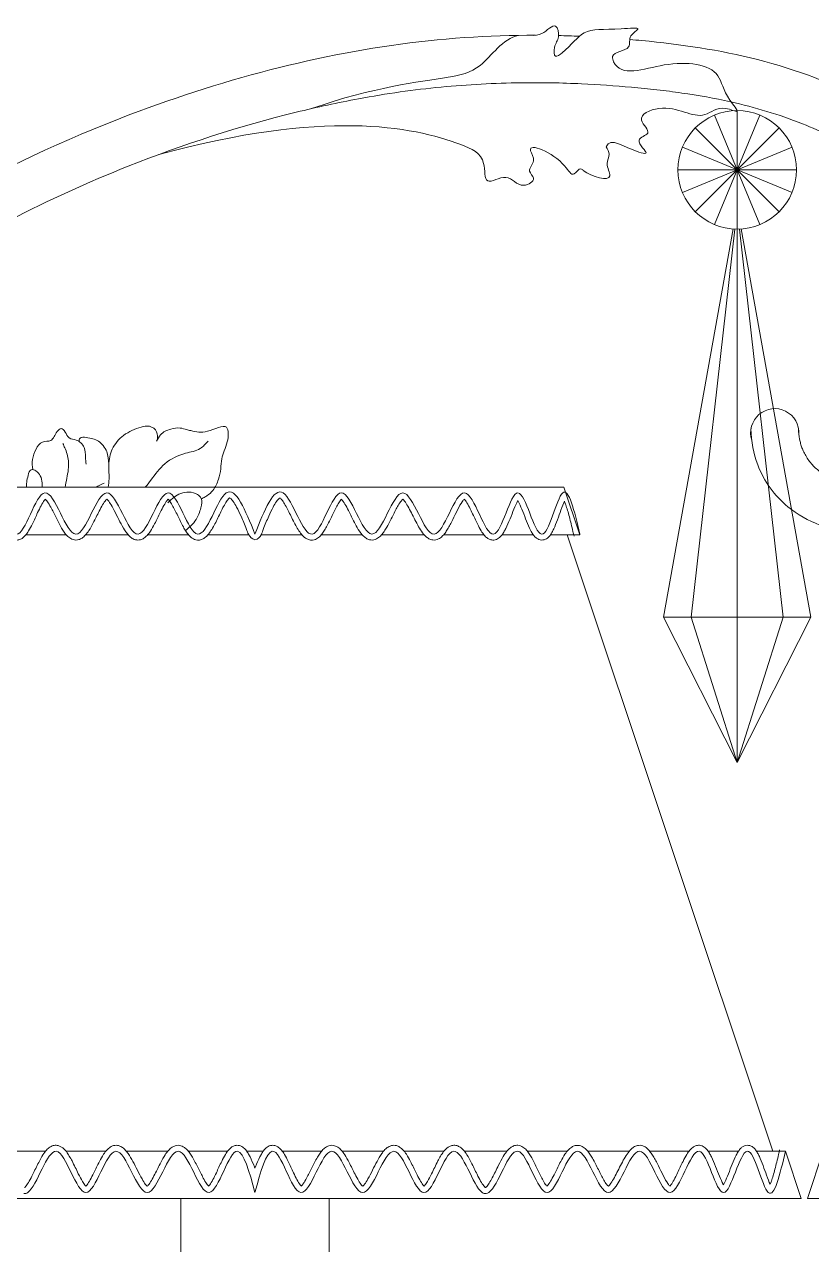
# Model space of a CAD drawing. Header units: inches. Extents: x 258415 to 640093, y 441672 to 945769.
# Drawn here: x 299448.5 to 299481.7, y 465275.1 to 465326.6 of the extents above; entities that cross this region are included whole.
import ezdxf

# ---------------------------------------------------------------- set-up
doc = ezdxf.new("R2010")
doc.units = ezdxf.units.IN
doc.header["$MEASUREMENT"] = 0
doc.linetypes.add('HIDDEN', pattern=[0.375, 0.25, -0.125])
doc.layers.add('CQ SPOT DETAIL DIMENSION', color=9, linetype='Continuous')
doc.layers.add('E-LITE-FIXT-NORM-CEILING', color=3, linetype='Continuous')
doc.layers.add('Glass', color=4, linetype='Continuous', lineweight=0)

# ---------------------------------------------------------------- blocks, each defined once
blk = doc.blocks.new('512')
at = {"layer": 'Glass', "color": 4, "lineweight": 0}
for p, q in [((33999.52, 1017.65), (34007.18, 1036.13)), ((34007.18, 1017.65), (33999.52, 1036.13)), ((34007.18, 1036.13), (33999.52, 1017.65)), ((33999.52, 1036.13), (34007.18, 1017.65)), ((34003.35, 1016.89), (34003.35, 1036.89)), ((34003.35, 1036.89), (34003.35, 1016.89)), ((33996.28, 1019.82), (34010.42, 1033.96)), ((34010.42, 1019.82), (33996.28, 1033.96)), ((34010.42, 1033.96), (33996.28, 1019.82)), ((33996.28, 1033.96), (34010.42, 1019.82)), ((33994.11, 1023.06), (34012.59, 1030.71)), ((34012.59, 1023.06), (33994.11, 1030.71)), ((34012.59, 1030.71), (33994.11, 1023.06)), ((33994.11, 1030.71), (34012.59, 1023.06)), ((33993.35, 1026.89), (34013.35, 1026.89)), ((34013.35, 1026.89), (33993.35, 1026.89)), ((34003.35, 1016.89), (34003.35, 926.89))]:
    blk.add_line(p, q, dxfattribs=at)
at = {"layer": 'Glass', "lineweight": 0}
for p, q in [((34097.16, 853.33), (34072.16, 853.33)), ((34072.16, 853.33), (34072.16, 743.14)), ((34097.16, 743.14), (34097.16, 853.33))]:
    blk.add_line(p, q, dxfattribs=at)
at = {"layer": 'Glass', "color": 4, "lineweight": 0}
for points in [[(34003.35, 926.89), (33990.94, 951.41), (34002.69, 1016.91)], [(33995.6, 951.41), (34002.96, 1016.89)], [(34003.35, 926.89), (34015.76, 951.41), (34004.01, 1016.91)], [(34011.1, 951.41), (34003.74, 1016.89)], [(34003.35, 951.41), (33990.94, 951.41), (33995.6, 951.41), (34003.35, 926.89)], [(34003.35, 951.41), (34015.76, 951.41), (34011.1, 951.41), (34003.35, 926.89)]]:
    blk.add_lwpolyline(points, dxfattribs=at)
at = {"layer": 'Glass', "lineweight": 0}
for points in [[(34084.66, 973.33), (34032.56, 973.33), (34029.89, 965.33), (34034.84, 965.33)], [(34034.66, 973.33), (34134.66, 973.33)], [(34084.66, 973.33), (34136.77, 973.33), (34139.44, 965.33), (34134.5, 965.33)], [(33997.33, 861.33), (34032, 965.33)], [(34037.74, 965.33), (34042.99, 965.33)], [(34046.07, 965.33), (34052.85, 965.33)], [(34056.14, 965.33), (34063.3, 965.33)], [(34066.59, 965.33), (34073.47, 965.33)], [(34076.76, 965.33), (34083.6, 965.33)], [(34092.59, 965.33), (34085.71, 965.33)], [(34102.75, 965.33), (34095.86, 965.33)], [(34113.2, 965.33), (34106.04, 965.33)], [(34123.27, 965.33), (34116.49, 965.33)], [(33983.96, 861.33), (33988.84, 861.33), (33991.5, 853.33), (33899.4, 853.33)], [(34000.1, 861.33), (33995.22, 861.33), (33992.56, 853.33), (34084.66, 853.33)], [(34008.25, 861.33), (34003.15, 861.33)], [(34018.09, 861.33), (34011.49, 861.33)], [(34028.54, 861.33), (34021.57, 861.33)], [(34038.72, 861.33), (34032.02, 861.33)], [(34049.35, 861.33), (34042.18, 861.33)], [(34059.51, 861.33), (34052.81, 861.33)], [(34069.96, 861.33), (34062.99, 861.33)], [(34080.04, 861.33), (34073.44, 861.33)], [(34084.66, 861.33), (34083.28, 861.33)], [(34084.66, 861.33), (34086.05, 861.33)], [(34169.23, 861.33), (34174.11, 861.33), (34176.77, 853.33), (34084.66, 853.33)], [(34089.28, 861.33), (34095.89, 861.33)], [(34099.37, 861.33), (34106.34, 861.33)], [(34109.82, 861.33), (34116.52, 861.33)], [(34119.98, 861.33), (34127.15, 861.33)], [(34174.66, 853.33), (34174.66, 853.33), (33994.66, 853.33)]]:
    blk.add_lwpolyline(points, dxfattribs=at)
at = {"layer": 'Glass', "color": 4, "lineweight": 0}
blk.add_circle((34003.35, 1026.89), 10, dxfattribs=at)
at = {"layer": 'Glass', "lineweight": 0}
blk.add_arc((33997.02, 982.53), 4.07, 341.915, 183.8536, dxfattribs=at)
for points, knots in [([(34038.11, 1049.59), (34037.52, 1049.55), (34036.01, 1049.59), (34033.92, 1052.19), (34033.15, 1049.03), (34034.34, 1047.97), (34034.24, 1045.52), (34031.48, 1047.67), (34029.12, 1051.06), (34025.23, 1050.32), (34018.97, 1051.07), (34021.84, 1049.53), (34020.94, 1046.8), (34024.78, 1046.92), (34023.32, 1042.23), (34015.25, 1045.65), (34006.19, 1044.56), (34005.7, 1039.68), (34002.45, 1036.09), (34006.23, 1038), (34009.92, 1034.51), (34014.26, 1038.64), (34020.92, 1035.82), (34017.27, 1032.93), (34021.24, 1032.13), (34017.73, 1029.32), (34021.92, 1030.3), (34024.77, 1032.51), (34025.45, 1030.79), (34025.45, 1030.78)], [58.550109, 58.550109, 58.550109, 58.550109, 60.329366, 62.950947, 64.801628, 66.745221, 68.240846, 69.499684, 74.483157, 80.792818, 83.575364, 85.174144, 87.095069, 90.232653, 91.125025, 99.684356, 108.889816, 113.462346, 115.734049, 117.707557, 121.370252, 129.214752, 132.730157, 135.125283, 136.99709, 139.483854, 140.727886, 146.285697, 146.2933, 146.2933, 146.2933, 146.2933]), ([(34021.46, 1048.88), (34020.78, 1048.82), (34006.91, 1047.56), (33988.31, 1043.95), (33970.71, 1031.83), (33966.49, 1027.9)], [632.856665, 632.856665, 632.856665, 632.856665, 634.98684, 676.415008, 692.996726, 692.996726, 692.996726, 692.996726]), ([(34254.54, 903.17), (34244, 919.67), (34206.85, 970.83), (34143.49, 1026.64), (34069.44, 1048.05), (34045.26, 1049.6), (34037.35, 1049.59)], [352.600288, 352.600288, 352.600288, 352.600288, 412.322733, 544.124733, 592.270447, 616.453866, 616.453866, 616.453866, 616.453866]), ([(34075.13, 1037.22), (34064.5, 1040.91), (34054.13, 1042), (34046.26, 1043.64), (34042.93, 1049.01), (34040.22, 1049.57)], [20.278106, 20.278106, 20.278106, 20.278106, 39.163762, 46.947377, 56.302465, 56.302465, 56.302465, 56.302465]), ([(34248.31, 898.06), (34246, 901.69), (34243.64, 905.3), (34236.2, 916.31), (34230.95, 923.62), (34221.81, 935.53), (34218.06, 940.21), (34206.46, 954.08), (34198.26, 963.07), (34180.82, 980.15), (34171.58, 988.25), (34156.17, 999.96), (34150.39, 1004), (34132.46, 1015.41), (34119.71, 1022.06), (34096.82, 1031.17), (34087.22, 1034.27), (34074.18, 1037.47), (34070.67, 1038.23), (34064.84, 1039.31), (34062.5, 1039.69), (34057.87, 1040.35), (34055.57, 1040.62), (34048.74, 1041.28), (34044.24, 1041.52), (34036.37, 1041.62), (34032.96, 1041.56), (34026.77, 1041.27), (34023.97, 1041.08), (34019.74, 1040.69), (34018.31, 1040.55), (34015.48, 1040.23), (34014.08, 1040.05), (34009.91, 1039.44), (34007.18, 1038.96), (34000.36, 1037.43), (33996.33, 1036.24), (33990.74, 1034.01), (33989.13, 1033.3), (33986.45, 1032), (33985.36, 1031.43), (33984.28, 1030.83)], [351.610053, 351.610053, 351.610053, 351.610053, 364.971793, 364.971793, 392.738509, 392.738509, 411.069382, 411.069382, 447.73113, 447.73113, 484.392877, 484.392877, 505.247379, 505.247379, 546.956383, 546.956383, 575.102249, 575.102249, 585.533638, 585.533638, 592.61419, 592.61419, 599.694741, 599.694741, 613.855844, 613.855844, 624.795579, 624.795579, 633.909087, 633.909087, 638.600231, 638.600231, 643.291376, 643.291376, 652.673664, 652.673664, 667.063958, 667.063958, 672.890152, 672.890152, 676.848983, 676.848983, 676.848983, 676.848983]), ([(34025.45, 1030.78), (34025.21, 1030.36), (34024.68, 1029.44), (34025.72, 1027.84), (34023.56, 1024.53), (34028.24, 1025.75), (34029.95, 1027.4), (34031.07, 1025.32), (34033.06, 1029.33), (34039.76, 1032.08), (34037.11, 1028.29), (34039.01, 1026.8), (34036.93, 1025.27), (34040.15, 1023.42), (34041.9, 1026.76), (34046.2, 1023.74), (34045.54, 1029.25), (34054.9, 1033.64), (34073, 1037.06), (34100.89, 1029.47)], [0, 0, 0, 0, 1.367131, 2.97795, 5.071572, 9.646862, 10.13563, 11.562338, 13.657026, 19.944897, 21.719543, 23.573371, 24.967319, 26.995363, 30.310665, 33.420982, 36.469445, 41.180073, 61.90102, 61.90102, 61.90102, 61.90102]), ([(33962.93, 1008.73), (33962.62, 1007.86), (33962.35, 1006.99), (33961.84, 1005.08), (33961.62, 1004.04), (33961.22, 1001.74), (33961.07, 1000.49), (33960.91, 998), (33960.89, 996.76), (33960.99, 994.32), (33961.11, 993.11), (33961.48, 990.68), (33961.73, 989.46), (33962.3, 987.32), (33962.59, 986.4), (33963.23, 984.61), (33963.59, 983.75), (33964.56, 981.71), (33965.21, 980.59), (33966.23, 979.15), (33966.56, 978.73), (33967.31, 977.87), (33967.71, 977.47), (33968.59, 976.7), (33969.06, 976.34), (33970.62, 975.29), (33971.83, 974.69), (33974.47, 973.78), (33975.9, 973.47), (33978.91, 973.17), (33980.48, 973.19), (33982.83, 973.47), (33983.6, 973.6), (33985.05, 973.94), (33985.75, 974.15), (33987.08, 974.64), (33987.71, 974.93), (33988.71, 975.49), (33989.1, 975.74), (33989.71, 976.21), (33989.95, 976.41), (33990.41, 976.84), (33990.63, 977.07), (33991.26, 977.79), (33991.62, 978.32), (33992.06, 979.14), (33992.19, 979.4), (33992.39, 979.89), (33992.47, 980.11), (33992.62, 980.58), (33992.69, 980.82), (33992.87, 981.59), (33992.96, 982.15), (33993.03, 982.97), (33993.04, 983.2), (33993.05, 983.43)], [713.831743, 713.831743, 713.831743, 713.831743, 717.630466, 717.630466, 722.034943, 722.034943, 727.296713, 727.296713, 732.558482, 732.558482, 737.725581, 737.725581, 742.942324, 742.942324, 746.872896, 746.872896, 750.803469, 750.803469, 756.638057, 756.638057, 759.387039, 759.387039, 762.637979, 762.637979, 765.888919, 765.888919, 772.946131, 772.946131, 780.003344, 780.003344, 787.060556, 787.060556, 790.5027, 790.5027, 793.944844, 793.944844, 797.583482, 797.583482, 800.326172, 800.326172, 802.28114, 802.28114, 804.236108, 804.236108, 808.146044, 808.146044, 809.964707, 809.964707, 811.436484, 811.436484, 812.908261, 812.908261, 815.851815, 815.851815, 816.982684, 816.982684, 816.982684, 816.982684]), ([(33953.17, 1001.6), (33952.58, 996.25), (33953.37, 985.79), (33961.95, 968.05), (33979.49, 963.32), (33994.46, 968.37), (34000.06, 975.98), (34000.97, 981.07), (34001.04, 983.17)], [725.197416, 725.197416, 725.197416, 725.197416, 743.655004, 761.110169, 787.366574, 801.048421, 810.54533, 817.000769, 817.000769, 817.000769, 817.000769]), ([(34093.68, 971.39), (34093.59, 971.44), (34093.28, 971.61), (34092.58, 971.98), (34091.52, 972.93), (34090.79, 974.58), (34090.37, 976.39), (34090.36, 978.65), (34089.21, 980.52), (34088.94, 984.62), (34092.71, 982.33), (34094.81, 982.72), (34096.32, 983.09), (34097.41, 983.46), (34098.99, 983.21), (34100.56, 982.49), (34101.05, 981.5), (34101.24, 981.11)], [0.0428675, 0.0428675, 0.0428675, 0.0428675, 0.0538578, 0.0779195, 0.1232637, 0.19437, 0.254904, 0.3126025, 0.4135194, 0.4961387, 0.6068865, 0.7019697, 0.7259801, 0.762898, 0.8169574, 0.8837967, 0.9262415, 0.9262415, 0.9262415, 0.9262415]), ([(34101.15, 981.28), (34101.1, 981.77), (34100.99, 982.81), (34102.4, 983.85), (34104.49, 983.36), (34106.86, 982.36), (34108.92, 979.96), (34109.43, 977.24), (34109.2, 975.05), (34109.33, 973.81), (34109.39, 973.33)], [0, 0, 0, 0, 1.418857, 2.953914, 4.336877, 7.620465, 10.628583, 13.359128, 15.706378, 17.162143, 17.162143, 17.162143, 17.162143]), ([(34113.15, 977.24), (34113.19, 977.63), (34113.27, 978.57), (34113.26, 980.17), (34114.57, 981.44), (34116.39, 981.4), (34116.91, 983.77), (34118.39, 982.51), (34118.72, 980.95), (34120.71, 981.22), (34122.02, 979.21), (34122.38, 977.44), (34122.13, 976.32)], [0, 0, 0, 0, 0.0394656, 0.0960233, 0.1563961, 0.1985681, 0.2681145, 0.2956501, 0.3591776, 0.4069329, 0.4608963, 0.5785866, 0.5785866, 0.5785866, 0.5785866]), ([(34092.58, 981.09), (34092.99, 980.64), (34093.99, 979.52), (34096.85, 979.11), (34099.99, 977.61), (34101.77, 975.1), (34102.83, 973.73), (34103.16, 973.33)], [0, 0, 0, 0, 1.79398, 4.396287, 8.281717, 11.91865, 13.462404, 13.462404, 13.462404, 13.462404]), ([(34109.31, 977.27), (34109.36, 977.98), (34109.46, 979.44), (34110.94, 981.37), (34112.62, 981.68), (34114.2, 981.89), (34114.32, 981.29), (34114.34, 981.07)], [0, 0, 0, 0, 0.0711063, 0.1471174, 0.2193336, 0.2543196, 0.2746232, 0.2746232, 0.2746232, 0.2746232]), ([(34116.69, 973.33), (34116.6, 973.84), (34116.29, 975.29), (34115.86, 977.59), (34116.51, 979.54), (34116.94, 980.47), (34117.04, 980.7)], [6.243672, 6.243672, 6.243672, 6.243672, 7.815477, 10.731188, 13.054314, 13.812693, 13.812693, 13.812693, 13.812693]), ([(34120.58, 973.33), (34120.56, 973.58), (34120.53, 974.23), (34120.76, 975.28), (34121.42, 976.08), (34122.6, 976.55), (34122.92, 975.23), (34123.18, 974.31), (34123.18, 973.62), (34123.17, 973.33)], [0.0115065, 0.0115065, 0.0115065, 0.0115065, 0.0366498, 0.077866, 0.1150907, 0.1429147, 0.1798508, 0.2189836, 0.2481165, 0.2481165, 0.2481165, 0.2481165]), ([(34084.66, 965.44), (34083.09, 969.43), (34079.91, 977.46), (34074.98, 959), (34070.1, 979.21), (34064.94, 958.49), (34059.75, 979.39), (34054.45, 958.41), (34049.36, 979.43), (34044.36, 958.51), (34040.36, 979.17), (34036.31, 958.98), (34032.69, 977.38), (34030.81, 969.37), (34029.89, 965.44)], [0, 0, 0, 0, 8.43068, 16.943518, 25.459775, 34.10416, 42.79664, 51.530678, 60.178585, 68.684152, 76.765702, 84.787069, 92.601177, 100.132442, 100.132442, 100.132442, 100.132442]), ([(34084.66, 965.44), (34086.28, 969.45), (34089.5, 977.47), (34094.32, 959), (34099.32, 979.21), (34104.36, 958.49), (34109.67, 979.39), (34114.85, 958.41), (34120.07, 979.44), (34124.93, 958.51), (34129.08, 979.17), (34132.98, 958.98), (34136.74, 977.38), (34138.55, 969.36), (34139.44, 965.44)], [0, 0, 0, 0, 8.469861, 16.943106, 25.499361, 34.102955, 42.836994, 51.529473, 60.218559, 68.684602, 76.801494, 84.788727, 92.634505, 100.139608, 100.139608, 100.139608, 100.139608]), ([(34032.47, 970.91), (34032.4, 970.75), (34032.33, 970.56), (34032.06, 969.81), (34031.85, 969.11), (34031.45, 967.58), (34031.25, 966.73), (34030.98, 965.61), (34030.92, 965.36), (34030.86, 965.1)], [95.681563, 95.681563, 95.681563, 95.681563, 96.302249, 96.302249, 97.97083, 97.97083, 99.639411, 99.639411, 100.132442, 100.132442, 100.132442, 100.132442]), ([(34040.34, 971.08), (34040.27, 970.96), (34040.19, 970.82), (34039.92, 970.26), (34039.71, 969.76), (34039.29, 968.71), (34039.08, 968.14), (34038.64, 967.06), (34038.42, 966.54), (34038.06, 965.84), (34037.94, 965.62), (34037.68, 965.24), (34037.56, 965.08), (34037.28, 964.82), (34037.15, 964.71), (34036.87, 964.55), (34036.74, 964.5), (34036.43, 964.43), (34036.27, 964.43), (34035.96, 964.46), (34035.81, 964.51), (34035.57, 964.62), (34035.46, 964.69), (34035.18, 964.9), (34035.04, 965.06), (34034.79, 965.38), (34034.68, 965.55), (34034.48, 965.91), (34034.38, 966.11), (34034.06, 966.78), (34033.86, 967.31), (34033.45, 968.41), (34033.26, 968.97), (34032.86, 970.07), (34032.65, 970.61), (34032.47, 971.01)], [78.466715, 78.466715, 78.466715, 78.466715, 78.984999, 78.984999, 80.264741, 80.264741, 81.544483, 81.544483, 82.824225, 82.824225, 83.479162, 83.479162, 84.029155, 84.029155, 84.424069, 84.424069, 84.700682, 84.700682, 84.977294, 84.977294, 85.253906, 85.253906, 85.530519, 85.530519, 86.073919, 86.073919, 86.61732, 86.61732, 87.16072, 87.16072, 88.452713, 88.452713, 89.744706, 89.744706, 91.179649, 91.179649, 91.179649, 91.179649]), ([(34049.38, 971.32), (34049.33, 971.26), (34049.26, 971.19), (34049.03, 970.88), (34048.84, 970.58), (34048.46, 969.88), (34048.27, 969.49), (34047.77, 968.44), (34047.46, 967.77), (34046.94, 966.73), (34046.73, 966.33), (34046.35, 965.71), (34046.18, 965.46), (34045.86, 965.08), (34045.7, 964.92), (34045.38, 964.68), (34045.22, 964.59), (34044.83, 964.45), (34044.61, 964.42), (34044.22, 964.45), (34044.07, 964.49), (34043.8, 964.6), (34043.69, 964.66), (34043.38, 964.88), (34043.22, 965.04), (34042.94, 965.38), (34042.82, 965.57), (34042.59, 965.95), (34042.48, 966.16), (34042.12, 966.88), (34041.89, 967.43), (34041.43, 968.57), (34041.21, 969.14), (34040.78, 970.18), (34040.57, 970.65), (34040.37, 971.02), (34040.35, 971.05), (34040.34, 971.08)], [61.288304, 61.288304, 61.288304, 61.288304, 61.761174, 61.761174, 62.804017, 62.804017, 63.84686, 63.84686, 65.416393, 65.416393, 66.469031, 66.469031, 67.224566, 67.224566, 67.78828, 67.78828, 68.207325, 68.207325, 68.626369, 68.626369, 68.915896, 68.915896, 69.205423, 69.205423, 69.769667, 69.769667, 70.333911, 70.333911, 70.898155, 70.898155, 72.223736, 72.223736, 73.549318, 73.549318, 74.874899, 74.874899, 75.000755, 75.000755, 75.000755, 75.000755]), ([(34059.74, 971.34), (34059.69, 971.3), (34059.63, 971.23), (34059.4, 970.97), (34059.22, 970.7), (34058.84, 970.07), (34058.64, 969.7), (34058.05, 968.56), (34057.64, 967.73), (34057.02, 966.59), (34056.81, 966.24), (34056.37, 965.59), (34056.14, 965.29), (34055.71, 964.9), (34055.54, 964.77), (34055.14, 964.55), (34054.91, 964.47), (34054.48, 964.43), (34054.31, 964.44), (34053.99, 964.5), (34053.84, 964.56), (34053.47, 964.74), (34053.27, 964.9), (34052.91, 965.24), (34052.76, 965.42), (34052.46, 965.82), (34052.33, 966.03), (34051.88, 966.76), (34051.6, 967.32), (34051.03, 968.45), (34050.76, 969.03), (34050.22, 970.08), (34049.96, 970.55), (34049.59, 971.08), (34049.47, 971.23), (34049.38, 971.32)], [43.886753, 43.886753, 43.886753, 43.886753, 44.36241, 44.36241, 45.393245, 45.393245, 46.424079, 46.424079, 48.400338, 48.400338, 49.366708, 49.366708, 50.333078, 50.333078, 50.858094, 50.858094, 51.38311, 51.38311, 51.715587, 51.715587, 52.048064, 52.048064, 52.667074, 52.667074, 53.286084, 53.286084, 53.905094, 53.905094, 55.307398, 55.307398, 56.709703, 56.709703, 58.112007, 58.112007, 58.905743, 58.905743, 58.905743, 58.905743]), ([(34070.09, 971.32), (34070.03, 971.26), (34069.97, 971.19), (34069.73, 970.89), (34069.54, 970.6), (34069.15, 969.91), (34068.95, 969.51), (34068.43, 968.47), (34068.11, 967.8), (34067.54, 966.74), (34067.31, 966.32), (34066.88, 965.68), (34066.69, 965.42), (34066.31, 965.02), (34066.13, 964.87), (34065.76, 964.63), (34065.57, 964.54), (34065.21, 964.45), (34065.03, 964.43), (34064.69, 964.45), (34064.53, 964.48), (34064.24, 964.58), (34064.1, 964.65), (34063.74, 964.88), (34063.54, 965.06), (34063.18, 965.46), (34063.02, 965.67), (34062.71, 966.13), (34062.56, 966.38), (34062.07, 967.23), (34061.75, 967.88), (34061.11, 969.16), (34060.8, 969.78), (34060.34, 970.58), (34060.17, 970.83), (34059.92, 971.16), (34059.81, 971.28), (34059.74, 971.34)], [26.646708, 26.646708, 26.646708, 26.646708, 27.129136, 27.129136, 28.192589, 28.192589, 29.256042, 29.256042, 30.866241, 30.866241, 31.972779, 31.972779, 32.776182, 32.776182, 33.377819, 33.377819, 33.832896, 33.832896, 34.171094, 34.171094, 34.509292, 34.509292, 34.84749, 34.84749, 35.533037, 35.533037, 36.218584, 36.218584, 36.904132, 36.904132, 38.501432, 38.501432, 40.098732, 40.098732, 41.003444, 41.003444, 41.706123, 41.706123, 41.706123, 41.706123]), ([(34080.43, 971.55), (34080.41, 971.53), (34080.37, 971.5), (34080.21, 971.34), (34080.06, 971.16), (34079.76, 970.69), (34079.59, 970.41), (34079.11, 969.52), (34078.78, 968.84), (34078.1, 967.47), (34077.76, 966.8), (34077.21, 965.92), (34077.03, 965.66), (34076.64, 965.18), (34076.42, 964.96), (34076, 964.67), (34075.82, 964.57), (34075.41, 964.44), (34075.18, 964.41), (34074.78, 964.45), (34074.62, 964.49), (34074.34, 964.6), (34074.21, 964.67), (34073.86, 964.91), (34073.67, 965.09), (34073.33, 965.49), (34073.18, 965.71), (34072.88, 966.17), (34072.74, 966.41), (34072.28, 967.27), (34071.96, 967.92), (34071.35, 969.2), (34071.05, 969.83), (34070.6, 970.62), (34070.45, 970.87), (34070.23, 971.17), (34070.15, 971.26), (34070.09, 971.32)], [8.492075, 8.492075, 8.492075, 8.492075, 8.942913, 8.942913, 9.869252, 9.869252, 10.795592, 10.795592, 12.53531, 12.53531, 14.275028, 14.275028, 15.096438, 15.096438, 15.917847, 15.917847, 16.394613, 16.394613, 16.871379, 16.871379, 17.205527, 17.205527, 17.539674, 17.539674, 18.220768, 18.220768, 18.901862, 18.901862, 19.582957, 19.582957, 21.184004, 21.184004, 22.785052, 22.785052, 23.694395, 23.694395, 24.2464, 24.2464, 24.2464, 24.2464]), ([(34084.66, 964.46), (34083.58, 964.72), (34083.42, 965.85), (34082.96, 967.01), (34082.65, 967.76), (34082.1, 969.01), (34081.85, 969.54), (34081.41, 970.35), (34081.22, 970.66), (34080.86, 971.16), (34080.7, 971.34), (34080.51, 971.5), (34080.46, 971.53), (34080.43, 971.55)], [0, 0, 0, 0, 0.830267, 0.830267, 2.4908, 2.4908, 3.880556, 3.880556, 4.993093, 4.993093, 6.10563, 6.10563, 6.677468, 6.677468, 6.677468, 6.677468]), ([(34084.66, 964.46), (34085.75, 964.81), (34085.91, 965.85), (34086.38, 967.01), (34086.69, 967.76), (34087.26, 969.01), (34087.51, 969.54), (34087.96, 970.35), (34088.15, 970.67), (34088.51, 971.16), (34088.68, 971.35), (34088.87, 971.51), (34088.92, 971.54), (34088.95, 971.55)], [0, 0, 0, 0, 0.831536, 0.831536, 2.494608, 2.494608, 3.890418, 3.890418, 5.007343, 5.007343, 6.124268, 6.124268, 6.712093, 6.712093, 6.712093, 6.712093]), ([(34088.95, 971.55), (34088.97, 971.54), (34089.02, 971.5), (34089.17, 971.35), (34089.31, 971.17), (34089.62, 970.71), (34089.78, 970.43), (34090.25, 969.54), (34090.58, 968.86), (34091.24, 967.5), (34091.58, 966.83), (34092.12, 965.95), (34092.3, 965.68), (34092.69, 965.2), (34092.9, 964.97), (34093.33, 964.68), (34093.5, 964.58), (34093.91, 964.45), (34094.14, 964.41), (34094.54, 964.45), (34094.7, 964.49), (34094.99, 964.6), (34095.12, 964.67), (34095.47, 964.9), (34095.65, 965.08), (34096, 965.48), (34096.15, 965.69), (34096.45, 966.15), (34096.6, 966.4), (34097.07, 967.25), (34097.38, 967.9), (34098, 969.18), (34098.31, 969.81), (34098.76, 970.6), (34098.92, 970.85), (34099.15, 971.16), (34099.23, 971.25), (34099.3, 971.32)], [8.514863, 8.514863, 8.514863, 8.514863, 8.964489, 8.964489, 9.886414, 9.886414, 10.808339, 10.808339, 12.538553, 12.538553, 14.268768, 14.268768, 15.095051, 15.095051, 15.921335, 15.921335, 16.397769, 16.397769, 16.874204, 16.874204, 17.209617, 17.209617, 17.54503, 17.54503, 18.226284, 18.226284, 18.907538, 18.907538, 19.588792, 19.588792, 21.190065, 21.190065, 22.791338, 22.791338, 23.705145, 23.705145, 24.279674, 24.279674, 24.279674, 24.279674]), ([(34099.3, 971.32), (34099.35, 971.26), (34099.42, 971.19), (34099.65, 970.89), (34099.84, 970.59), (34100.22, 969.9), (34100.42, 969.51), (34100.94, 968.47), (34101.25, 967.8), (34101.8, 966.74), (34102.03, 966.33), (34102.46, 965.68), (34102.65, 965.43), (34103.02, 965.03), (34103.2, 964.87), (34103.57, 964.63), (34103.76, 964.54), (34104.1, 964.46), (34104.25, 964.44), (34104.54, 964.44), (34104.68, 964.46), (34105.08, 964.56), (34105.3, 964.68), (34105.69, 964.96), (34105.85, 965.12), (34106.15, 965.45), (34106.29, 965.63), (34106.71, 966.23), (34106.97, 966.68), (34107.49, 967.64), (34107.74, 968.14), (34108.25, 969.15), (34108.51, 969.67), (34108.96, 970.45), (34109.15, 970.75), (34109.45, 971.15), (34109.56, 971.27), (34109.64, 971.34)], [26.678362, 26.678362, 26.678362, 26.678362, 27.16042, 27.16042, 28.222835, 28.222835, 29.285251, 29.285251, 30.88759, 30.88759, 31.989329, 31.989329, 32.789493, 32.789493, 33.388684, 33.388684, 33.842246, 33.842246, 34.129873, 34.129873, 34.4175, 34.4175, 34.999374, 34.999374, 35.581248, 35.581248, 36.163121, 36.163121, 37.387201, 37.387201, 38.61128, 38.61128, 39.940496, 39.940496, 40.971834, 40.971834, 41.739511, 41.739511, 41.739511, 41.739511]), ([(34109.64, 971.34), (34109.69, 971.3), (34109.76, 971.23), (34109.98, 970.97), (34110.16, 970.7), (34110.54, 970.06), (34110.74, 969.7), (34111.26, 968.67), (34111.59, 967.98), (34112.17, 966.87), (34112.41, 966.44), (34112.85, 965.75), (34113.05, 965.49), (34113.43, 965.07), (34113.61, 964.91), (34113.98, 964.66), (34114.17, 964.56), (34114.53, 964.46), (34114.69, 964.44), (34115.01, 964.44), (34115.18, 964.46), (34115.47, 964.55), (34115.6, 964.61), (34115.97, 964.81), (34116.17, 964.98), (34116.52, 965.35), (34116.68, 965.55), (34116.99, 965.98), (34117.13, 966.21), (34117.6, 967), (34117.91, 967.61), (34118.51, 968.83), (34118.81, 969.44), (34119.29, 970.32), (34119.48, 970.64), (34119.79, 971.08), (34119.91, 971.23), (34120, 971.32)], [43.920189, 43.920189, 43.920189, 43.920189, 44.395528, 44.395528, 45.425618, 45.425618, 46.455708, 46.455708, 48.112293, 48.112293, 49.264878, 49.264878, 50.092726, 50.092726, 50.714217, 50.714217, 51.180546, 51.180546, 51.503522, 51.503522, 51.826497, 51.826497, 52.149473, 52.149473, 52.80155, 52.80155, 53.453627, 53.453627, 54.105704, 54.105704, 55.606968, 55.606968, 57.108233, 57.108233, 58.144721, 58.144721, 58.936889, 58.936889, 58.936889, 58.936889]), ([(34120, 971.32), (34120.06, 971.26), (34120.12, 971.18), (34120.35, 970.88), (34120.54, 970.58), (34120.91, 969.88), (34121.11, 969.48), (34121.6, 968.43), (34121.89, 967.77), (34122.4, 966.73), (34122.61, 966.33), (34122.99, 965.71), (34123.15, 965.47), (34123.48, 965.08), (34123.63, 964.93), (34123.96, 964.69), (34124.12, 964.59), (34124.5, 964.46), (34124.72, 964.42), (34125.11, 964.45), (34125.26, 964.49), (34125.54, 964.6), (34125.65, 964.67), (34125.96, 964.88), (34126.12, 965.05), (34126.4, 965.39), (34126.53, 965.58), (34126.77, 965.97), (34126.88, 966.18), (34127.24, 966.9), (34127.48, 967.47), (34127.95, 968.62), (34128.18, 969.2), (34128.58, 970.15), (34128.75, 970.54), (34128.96, 970.93), (34129.01, 971.01), (34129.05, 971.08)], [61.323309, 61.323309, 61.323309, 61.323309, 61.796004, 61.796004, 62.838682, 62.838682, 63.88136, 63.88136, 65.441123, 65.441123, 66.488615, 66.488615, 67.240678, 67.240678, 67.802052, 67.802052, 68.219491, 68.219491, 68.63693, 68.63693, 68.931573, 68.931573, 69.226216, 69.226216, 69.796253, 69.796253, 70.366289, 70.366289, 70.936325, 70.936325, 72.27912, 72.27912, 73.621914, 73.621914, 74.720046, 74.720046, 75.027837, 75.027837, 75.027837, 75.027837]), ([(34045.67, 854.21), (34045.53, 854.22), (34043.76, 854.86), (34040.31, 867.77), (34035.43, 847.55), (34030.28, 868.28), (34025.09, 847.37), (34019.78, 868.35), (34014.69, 847.33), (34009.7, 868.25), (34005.69, 847.59), (34001.64, 867.78), (33998.02, 849.38), (33996.14, 857.39), (33995.22, 861.33)], [7.661085, 7.661085, 7.661085, 7.661085, 8.43068, 16.943518, 25.459775, 34.10416, 42.79664, 51.530678, 60.178585, 68.684152, 76.765702, 84.787069, 92.601177, 100.132442, 100.132442, 100.132442, 100.132442]), ([(33997.8, 855.75), (33997.73, 855.91), (33997.66, 856.09), (33997.39, 856.85), (33997.19, 857.54), (33996.78, 859.08), (33996.58, 859.92), (33996.32, 861.04), (33996.26, 861.3), (33996.2, 861.56)], [95.681563, 95.681563, 95.681563, 95.681563, 96.302249, 96.302249, 97.97083, 97.97083, 99.639411, 99.639411, 100.132442, 100.132442, 100.132442, 100.132442]), ([(34005.67, 855.68), (34005.6, 855.8), (34005.52, 855.95), (34005.25, 856.5), (34005.04, 857), (34004.62, 858.06), (34004.41, 858.62), (34003.97, 859.7), (34003.75, 860.22), (34003.4, 860.92), (34003.27, 861.14), (34003.02, 861.52), (34002.89, 861.68), (34002.62, 861.95), (34002.49, 862.05), (34002.2, 862.21), (34002.07, 862.26), (34001.77, 862.33), (34001.6, 862.34), (34001.29, 862.3), (34001.15, 862.25), (34000.9, 862.14), (34000.79, 862.07), (34000.51, 861.86), (34000.37, 861.71), (34000.13, 861.38), (34000.02, 861.21), (33999.81, 860.85), (33999.71, 860.66), (33999.4, 859.98), (33999.19, 859.45), (33998.79, 858.36), (33998.59, 857.8), (33998.19, 856.69), (33997.98, 856.15), (33997.8, 855.75)], [78.466715, 78.466715, 78.466715, 78.466715, 78.984999, 78.984999, 80.264741, 80.264741, 81.544483, 81.544483, 82.824225, 82.824225, 83.479162, 83.479162, 84.029155, 84.029155, 84.424069, 84.424069, 84.700682, 84.700682, 84.977294, 84.977294, 85.253906, 85.253906, 85.530519, 85.530519, 86.073919, 86.073919, 86.61732, 86.61732, 87.16072, 87.16072, 88.452713, 88.452713, 89.744706, 89.744706, 91.179649, 91.179649, 91.179649, 91.179649]), ([(34014.71, 855.45), (34014.66, 855.5), (34014.59, 855.58), (34014.36, 855.88), (34014.18, 856.18), (34013.8, 856.88), (34013.6, 857.28), (34013.1, 858.32), (34012.8, 858.99), (34012.28, 860.03), (34012.07, 860.43), (34011.68, 861.06), (34011.52, 861.3), (34011.19, 861.69), (34011.04, 861.84), (34010.71, 862.08), (34010.55, 862.17), (34010.17, 862.31), (34009.94, 862.35), (34009.56, 862.31), (34009.4, 862.27), (34009.14, 862.17), (34009.02, 862.1), (34008.71, 861.88), (34008.55, 861.72), (34008.27, 861.38), (34008.15, 861.2), (34007.92, 860.81), (34007.81, 860.6), (34007.45, 859.89), (34007.22, 859.33), (34006.77, 858.19), (34006.55, 857.62), (34006.12, 856.58), (34005.91, 856.11), (34005.7, 855.74), (34005.69, 855.71), (34005.67, 855.68)], [61.288304, 61.288304, 61.288304, 61.288304, 61.761174, 61.761174, 62.804017, 62.804017, 63.84686, 63.84686, 65.416393, 65.416393, 66.469031, 66.469031, 67.224566, 67.224566, 67.78828, 67.78828, 68.207325, 68.207325, 68.626369, 68.626369, 68.915896, 68.915896, 69.205423, 69.205423, 69.769667, 69.769667, 70.333911, 70.333911, 70.898155, 70.898155, 72.223736, 72.223736, 73.549318, 73.549318, 74.874899, 74.874899, 75.000755, 75.000755, 75.000755, 75.000755]), ([(34025.07, 855.42), (34025.03, 855.47), (34024.96, 855.53), (34024.74, 855.79), (34024.55, 856.06), (34024.17, 856.69), (34023.97, 857.06), (34023.38, 858.2), (34022.98, 859.04), (34022.36, 860.17), (34022.15, 860.52), (34021.71, 861.17), (34021.47, 861.47), (34021.04, 861.87), (34020.87, 862), (34020.48, 862.21), (34020.24, 862.29), (34019.82, 862.34), (34019.64, 862.33), (34019.32, 862.26), (34019.18, 862.21), (34018.8, 862.02), (34018.6, 861.86), (34018.25, 861.53), (34018.09, 861.34), (34017.8, 860.94), (34017.66, 860.73), (34017.22, 860.01), (34016.93, 859.45), (34016.37, 858.31), (34016.09, 857.73), (34015.56, 856.69), (34015.29, 856.21), (34014.93, 855.68), (34014.8, 855.53), (34014.71, 855.45)], [43.886753, 43.886753, 43.886753, 43.886753, 44.36241, 44.36241, 45.393245, 45.393245, 46.424079, 46.424079, 48.400338, 48.400338, 49.366708, 49.366708, 50.333078, 50.333078, 50.858094, 50.858094, 51.38311, 51.38311, 51.715587, 51.715587, 52.048064, 52.048064, 52.667074, 52.667074, 53.286084, 53.286084, 53.905094, 53.905094, 55.307398, 55.307398, 56.709703, 56.709703, 58.112007, 58.112007, 58.905743, 58.905743, 58.905743, 58.905743]), ([(34035.42, 855.45), (34035.37, 855.5), (34035.3, 855.57), (34035.07, 855.87), (34034.88, 856.17), (34034.49, 856.85), (34034.28, 857.25), (34033.76, 858.29), (34033.44, 858.96), (34032.88, 860.03), (34032.64, 860.44), (34032.21, 861.09), (34032.02, 861.34), (34031.65, 861.74), (34031.47, 861.9), (34031.09, 862.13), (34030.91, 862.22), (34030.54, 862.31), (34030.37, 862.33), (34030.03, 862.32), (34029.86, 862.28), (34029.57, 862.18), (34029.44, 862.11), (34029.07, 861.88), (34028.87, 861.7), (34028.51, 861.31), (34028.35, 861.09), (34028.04, 860.63), (34027.89, 860.39), (34027.41, 859.54), (34027.08, 858.88), (34026.45, 857.6), (34026.13, 856.98), (34025.67, 856.19), (34025.51, 855.94), (34025.25, 855.6), (34025.15, 855.49), (34025.07, 855.42)], [26.646708, 26.646708, 26.646708, 26.646708, 27.129136, 27.129136, 28.192589, 28.192589, 29.256041, 29.256041, 30.866241, 30.866241, 31.972779, 31.972779, 32.776182, 32.776182, 33.377819, 33.377819, 33.832896, 33.832896, 34.171094, 34.171094, 34.509292, 34.509292, 34.84749, 34.84749, 35.533037, 35.533037, 36.218584, 36.218584, 36.904131, 36.904131, 38.501431, 38.501431, 40.098731, 40.098731, 41.003444, 41.003444, 41.706123, 41.706123, 41.706123, 41.706123]), ([(34045.79, 855.2), (34045.78, 855.21), (34045.76, 855.22), (34045.7, 855.27), (34045.66, 855.3), (34045.5, 855.48), (34045.34, 855.69), (34045.01, 856.21), (34044.83, 856.52), (34044.31, 857.5), (34043.96, 858.24), (34043.33, 859.48), (34043.07, 859.99), (34042.59, 860.78), (34042.39, 861.08), (34042, 861.55), (34041.82, 861.74), (34041.44, 862.03), (34041.26, 862.14), (34040.84, 862.3), (34040.59, 862.35), (34040.17, 862.32), (34040.01, 862.29), (34039.72, 862.18), (34039.59, 862.11), (34039.24, 861.89), (34039.05, 861.71), (34038.71, 861.33), (34038.56, 861.12), (34038.27, 860.68), (34038.13, 860.44), (34037.67, 859.62), (34037.37, 858.99), (34036.77, 857.74), (34036.48, 857.13), (34036.03, 856.29), (34035.86, 856.01), (34035.6, 855.64), (34035.5, 855.52), (34035.42, 855.45)], [8.282301, 8.282301, 8.282301, 8.282301, 8.65586, 8.65586, 9.029418, 9.029418, 10.011207, 10.011207, 10.992997, 10.992997, 12.831064, 12.831064, 14.17315, 14.17315, 15.099129, 15.099129, 15.798109, 15.798109, 16.315087, 16.315087, 16.832064, 16.832064, 17.165576, 17.165576, 17.499088, 17.499088, 18.163634, 18.163634, 18.828181, 18.828181, 19.492728, 19.492728, 21.046415, 21.046415, 22.600103, 22.600103, 23.558244, 23.558244, 24.2464, 24.2464, 24.2464, 24.2464]), ([(34045.67, 854.21), (34045.9, 854.17), (34047.73, 854.57), (34051.18, 867.76), (34056.18, 847.55), (34061.21, 868.28), (34066.53, 847.37), (34071.7, 868.35), (34076.92, 847.33), (34081.3, 866.16), (34083.72, 857.91), (34084.66, 854.38)], [7.283787, 7.283787, 7.283787, 7.283787, 8.469861, 16.943106, 25.499361, 34.102955, 42.836994, 51.529473, 60.218559, 68.684602, 74.276622, 74.276622, 74.276622, 74.276622]), ([(34045.79, 855.2), (34045.81, 855.21), (34045.85, 855.24), (34045.95, 855.34), (34046.01, 855.4), (34046.24, 855.68), (34046.42, 855.97), (34046.81, 856.64), (34047.01, 857.03), (34047.53, 858.09), (34047.86, 858.79), (34048.43, 859.9), (34048.67, 860.34), (34049.11, 861.02), (34049.3, 861.28), (34049.68, 861.7), (34049.86, 861.86), (34050.23, 862.11), (34050.41, 862.21), (34050.84, 862.33), (34051.08, 862.35), (34051.51, 862.29), (34051.69, 862.23), (34052, 862.08), (34052.14, 861.99), (34052.49, 861.7), (34052.68, 861.49), (34053.04, 861.03), (34053.2, 860.78), (34053.52, 860.25), (34053.67, 859.97), (34054.19, 858.99), (34054.54, 858.23), (34055.12, 857.06), (34055.35, 856.61), (34055.73, 855.99), (34055.88, 855.77), (34056.06, 855.54), (34056.11, 855.49), (34056.15, 855.45)], [8.433831, 8.433831, 8.433831, 8.433831, 8.899454, 8.899454, 9.365077, 9.365077, 10.461243, 10.461243, 11.557409, 11.557409, 13.281769, 13.281769, 14.467545, 14.467545, 15.323744, 15.323744, 15.965472, 15.965472, 16.447566, 16.447566, 16.92966, 16.92966, 17.326433, 17.326433, 17.723207, 17.723207, 18.469889, 18.469889, 19.216571, 19.216571, 19.963253, 19.963253, 21.765194, 21.765194, 23.014347, 23.014347, 23.896104, 23.896104, 24.279674, 24.279674, 24.279674, 24.279674]), ([(34056.15, 855.45), (34056.21, 855.5), (34056.27, 855.57), (34056.51, 855.87), (34056.69, 856.17), (34057.08, 856.86), (34057.28, 857.25), (34057.79, 858.29), (34058.11, 858.96), (34058.66, 860.02), (34058.89, 860.44), (34059.32, 861.08), (34059.5, 861.34), (34059.88, 861.73), (34060.05, 861.89), (34060.43, 862.13), (34060.61, 862.22), (34060.96, 862.31), (34061.1, 862.33), (34061.39, 862.33), (34061.53, 862.31), (34061.93, 862.2), (34062.16, 862.08), (34062.54, 861.8), (34062.71, 861.65), (34063.01, 861.31), (34063.15, 861.13), (34063.57, 860.53), (34063.83, 860.08), (34064.34, 859.13), (34064.59, 858.63), (34065.11, 857.61), (34065.37, 857.1), (34065.82, 856.31), (34066.01, 856.01), (34066.3, 855.62), (34066.42, 855.49), (34066.5, 855.42)], [26.678362, 26.678362, 26.678362, 26.678362, 27.16042, 27.16042, 28.222835, 28.222835, 29.285251, 29.285251, 30.88759, 30.88759, 31.989329, 31.989329, 32.789493, 32.789493, 33.388684, 33.388684, 33.842246, 33.842246, 34.129873, 34.129873, 34.4175, 34.4175, 34.999374, 34.999374, 35.581247, 35.581247, 36.163121, 36.163121, 37.387201, 37.387201, 38.61128, 38.61128, 39.940496, 39.940496, 40.971834, 40.971834, 41.739511, 41.739511, 41.739511, 41.739511]), ([(34066.5, 855.42), (34066.55, 855.47), (34066.61, 855.53), (34066.83, 855.8), (34067.02, 856.06), (34067.39, 856.7), (34067.59, 857.07), (34068.11, 858.09), (34068.45, 858.78), (34069.02, 859.89), (34069.27, 860.33), (34069.71, 861.01), (34069.9, 861.27), (34070.28, 861.69), (34070.46, 861.86), (34070.84, 862.11), (34071.02, 862.2), (34071.38, 862.3), (34071.54, 862.33), (34071.87, 862.33), (34072.03, 862.3), (34072.33, 862.22), (34072.46, 862.16), (34072.83, 861.95), (34073.02, 861.78), (34073.38, 861.41), (34073.54, 861.21), (34073.84, 860.78), (34073.99, 860.55), (34074.46, 859.76), (34074.76, 859.15), (34075.37, 857.93), (34075.67, 857.33), (34076.15, 856.44), (34076.34, 856.12), (34076.65, 855.68), (34076.77, 855.53), (34076.86, 855.45)], [43.920189, 43.920189, 43.920189, 43.920189, 44.395528, 44.395528, 45.425618, 45.425618, 46.455708, 46.455708, 48.112293, 48.112293, 49.264878, 49.264878, 50.092726, 50.092726, 50.714217, 50.714217, 51.180546, 51.180546, 51.503522, 51.503522, 51.826497, 51.826497, 52.149473, 52.149473, 52.80155, 52.80155, 53.453627, 53.453627, 54.105704, 54.105704, 55.606968, 55.606968, 57.108233, 57.108233, 58.144721, 58.144721, 58.936889, 58.936889, 58.936889, 58.936889]), ([(34076.86, 855.45), (34076.91, 855.5), (34076.98, 855.58), (34077.21, 855.89), (34077.39, 856.19), (34077.77, 856.89), (34077.96, 857.28), (34078.45, 858.33), (34078.75, 858.99), (34079.26, 860.03), (34079.47, 860.43), (34079.84, 861.05), (34080.01, 861.3), (34080.33, 861.68), (34080.49, 861.84), (34080.81, 862.08), (34080.97, 862.17), (34081.35, 862.31), (34081.58, 862.34), (34081.96, 862.31), (34082.12, 862.27), (34082.39, 862.16), (34082.51, 862.1), (34082.82, 861.88), (34082.98, 861.72), (34083.26, 861.37), (34083.38, 861.19), (34083.62, 860.79), (34083.73, 860.59), (34084.1, 859.86), (34084.34, 859.29), (34084.6, 858.64), (34084.63, 858.57), (34084.66, 858.49)], [61.323309, 61.323309, 61.323309, 61.323309, 61.795026, 61.795026, 62.837484, 62.837484, 63.879941, 63.879941, 65.440229, 65.440229, 66.487969, 66.487969, 67.240211, 67.240211, 67.801701, 67.801701, 68.219219, 68.219219, 68.636737, 68.636737, 68.931282, 68.931282, 69.225827, 69.225827, 69.795723, 69.795723, 70.365619, 70.365619, 70.935515, 70.935515, 72.277875, 72.277875, 72.458555, 72.458555, 72.458555, 72.458555]), ([(34092.47, 855.45), (34092.41, 855.5), (34092.35, 855.58), (34092.12, 855.89), (34091.94, 856.19), (34091.56, 856.89), (34091.37, 857.28), (34090.88, 858.33), (34090.58, 858.99), (34090.07, 860.03), (34089.86, 860.43), (34089.48, 861.05), (34089.32, 861.3), (34088.99, 861.68), (34088.84, 861.84), (34088.52, 862.08), (34088.36, 862.17), (34087.98, 862.31), (34087.75, 862.34), (34087.36, 862.31), (34087.21, 862.27), (34086.94, 862.16), (34086.82, 862.1), (34086.51, 861.88), (34086.35, 861.72), (34086.07, 861.37), (34085.94, 861.19), (34085.71, 860.79), (34085.6, 860.59), (34085.23, 859.86), (34084.99, 859.29), (34084.73, 858.64), (34084.7, 858.57), (34084.66, 858.49)], [61.323309, 61.323309, 61.323309, 61.323309, 61.795026, 61.795026, 62.837484, 62.837484, 63.879941, 63.879941, 65.440229, 65.440229, 66.487969, 66.487969, 67.240211, 67.240211, 67.801701, 67.801701, 68.219219, 68.219219, 68.636737, 68.636737, 68.931282, 68.931282, 69.225827, 69.225827, 69.795723, 69.795723, 70.365619, 70.365619, 70.935515, 70.935515, 72.277875, 72.277875, 72.458555, 72.458555, 72.458555, 72.458555]), ([(34123.65, 854.21), (34123.43, 854.17), (34121.59, 854.57), (34118.15, 867.76), (34113.15, 847.55), (34108.12, 868.28), (34102.8, 847.37), (34097.62, 868.35), (34092.41, 847.33), (34088.03, 866.16), (34085.61, 857.91), (34084.66, 854.38)], [7.283787, 7.283787, 7.283787, 7.283787, 8.469861, 16.943106, 25.499361, 34.102955, 42.836994, 51.529473, 60.218559, 68.684602, 74.276622, 74.276622, 74.276622, 74.276622]), ([(34102.83, 855.42), (34102.78, 855.47), (34102.72, 855.53), (34102.49, 855.8), (34102.31, 856.06), (34101.93, 856.7), (34101.74, 857.07), (34101.21, 858.09), (34100.88, 858.78), (34100.3, 859.89), (34100.06, 860.33), (34099.62, 861.01), (34099.43, 861.27), (34099.04, 861.69), (34098.86, 861.86), (34098.49, 862.11), (34098.3, 862.2), (34097.95, 862.3), (34097.79, 862.33), (34097.46, 862.33), (34097.3, 862.3), (34097, 862.22), (34096.87, 862.16), (34096.5, 861.95), (34096.3, 861.78), (34095.95, 861.41), (34095.79, 861.21), (34095.48, 860.78), (34095.34, 860.55), (34094.87, 859.76), (34094.56, 859.15), (34093.96, 857.93), (34093.66, 857.33), (34093.18, 856.44), (34092.99, 856.12), (34092.68, 855.68), (34092.56, 855.53), (34092.47, 855.45)], [43.920189, 43.920189, 43.920189, 43.920189, 44.395528, 44.395528, 45.425618, 45.425618, 46.455708, 46.455708, 48.112293, 48.112293, 49.264878, 49.264878, 50.092726, 50.092726, 50.714217, 50.714217, 51.180546, 51.180546, 51.503522, 51.503522, 51.826497, 51.826497, 52.149473, 52.149473, 52.80155, 52.80155, 53.453627, 53.453627, 54.105704, 54.105704, 55.606968, 55.606968, 57.108233, 57.108233, 58.144721, 58.144721, 58.936889, 58.936889, 58.936889, 58.936889]), ([(34113.17, 855.45), (34113.12, 855.5), (34113.05, 855.57), (34112.82, 855.87), (34112.63, 856.17), (34112.25, 856.86), (34112.05, 857.25), (34111.54, 858.29), (34111.22, 858.96), (34110.67, 860.02), (34110.44, 860.44), (34110.01, 861.08), (34109.82, 861.34), (34109.45, 861.73), (34109.27, 861.89), (34108.9, 862.13), (34108.72, 862.22), (34108.37, 862.31), (34108.23, 862.33), (34107.94, 862.33), (34107.79, 862.31), (34107.39, 862.2), (34107.17, 862.08), (34106.79, 861.8), (34106.62, 861.65), (34106.32, 861.31), (34106.18, 861.13), (34105.76, 860.53), (34105.5, 860.08), (34104.98, 859.13), (34104.73, 858.63), (34104.22, 857.61), (34103.96, 857.1), (34103.51, 856.31), (34103.32, 856.01), (34103.02, 855.62), (34102.91, 855.49), (34102.83, 855.42)], [26.678362, 26.678362, 26.678362, 26.678362, 27.16042, 27.16042, 28.222835, 28.222835, 29.285251, 29.285251, 30.88759, 30.88759, 31.989329, 31.989329, 32.789493, 32.789493, 33.388684, 33.388684, 33.842246, 33.842246, 34.129873, 34.129873, 34.4175, 34.4175, 34.999374, 34.999374, 35.581247, 35.581247, 36.163121, 36.163121, 37.387201, 37.387201, 38.61128, 38.61128, 39.940496, 39.940496, 40.971834, 40.971834, 41.739511, 41.739511, 41.739511, 41.739511]), ([(34123.53, 855.2), (34123.51, 855.21), (34123.48, 855.24), (34123.38, 855.34), (34123.32, 855.4), (34123.09, 855.68), (34122.91, 855.97), (34122.52, 856.64), (34122.32, 857.03), (34121.8, 858.09), (34121.47, 858.79), (34120.89, 859.9), (34120.66, 860.34), (34120.22, 861.02), (34120.03, 861.28), (34119.65, 861.7), (34119.47, 861.86), (34119.1, 862.11), (34118.91, 862.21), (34118.49, 862.33), (34118.25, 862.35), (34117.82, 862.29), (34117.64, 862.23), (34117.33, 862.08), (34117.19, 861.99), (34116.83, 861.7), (34116.64, 861.49), (34116.29, 861.03), (34116.13, 860.78), (34115.81, 860.25), (34115.66, 859.97), (34115.14, 858.99), (34114.79, 858.23), (34114.21, 857.06), (34113.97, 856.61), (34113.6, 855.99), (34113.45, 855.77), (34113.27, 855.54), (34113.22, 855.49), (34113.17, 855.45)], [8.433831, 8.433831, 8.433831, 8.433831, 8.899454, 8.899454, 9.365077, 9.365077, 10.461243, 10.461243, 11.557409, 11.557409, 13.281769, 13.281769, 14.467545, 14.467545, 15.323744, 15.323744, 15.965472, 15.965472, 16.447566, 16.447566, 16.92966, 16.92966, 17.326433, 17.326433, 17.723207, 17.723207, 18.469889, 18.469889, 19.216571, 19.216571, 19.963253, 19.963253, 21.765194, 21.765194, 23.014347, 23.014347, 23.896104, 23.896104, 24.279674, 24.279674, 24.279674, 24.279674])]:
    blk.add_open_spline(points, degree=3, knots=knots, dxfattribs=at)
for points in [[(34033.46, 1049.54), (34032.29, 1049.51), (34031.12, 1049.48), (34029.96, 1049.43)], [(34111.46, 973.33), (34111.07, 973.62), (34110.59, 973.82), (34110.11, 974.03)]]:
    blk.add_open_spline(points, degree=3, dxfattribs=at)
blk.add_spline([(34096.39, 966.03), (34095.45, 966.85), (34094.59, 967.88), (34093.79, 969.88), (34093.72, 971.47), (34094.37, 972.13), (34097.19, 972.29), (34099.34, 970.74)], degree=3, dxfattribs=at)
blk = doc.blocks.new('SMDS')
at = {"layer": 'E-LITE-FIXT-NORM-CEILING', "linetype": 'HIDDEN', "xscale": -0.25, "yscale": 0.25, "zscale": 0.25, "rotation": 359.9999999999999}
blk.add_blockref('512', (393446.613, 478381.088), dxfattribs=at)

msp = doc.modelspace()

# ---------------------------------------------------------------- block references
at = {"layer": 'CQ SPOT DETAIL DIMENSION'}
msp.add_blockref('SMDS', (-85467.189, -13317.368), dxfattribs=at)

doc.saveas('drawing.dxf')
